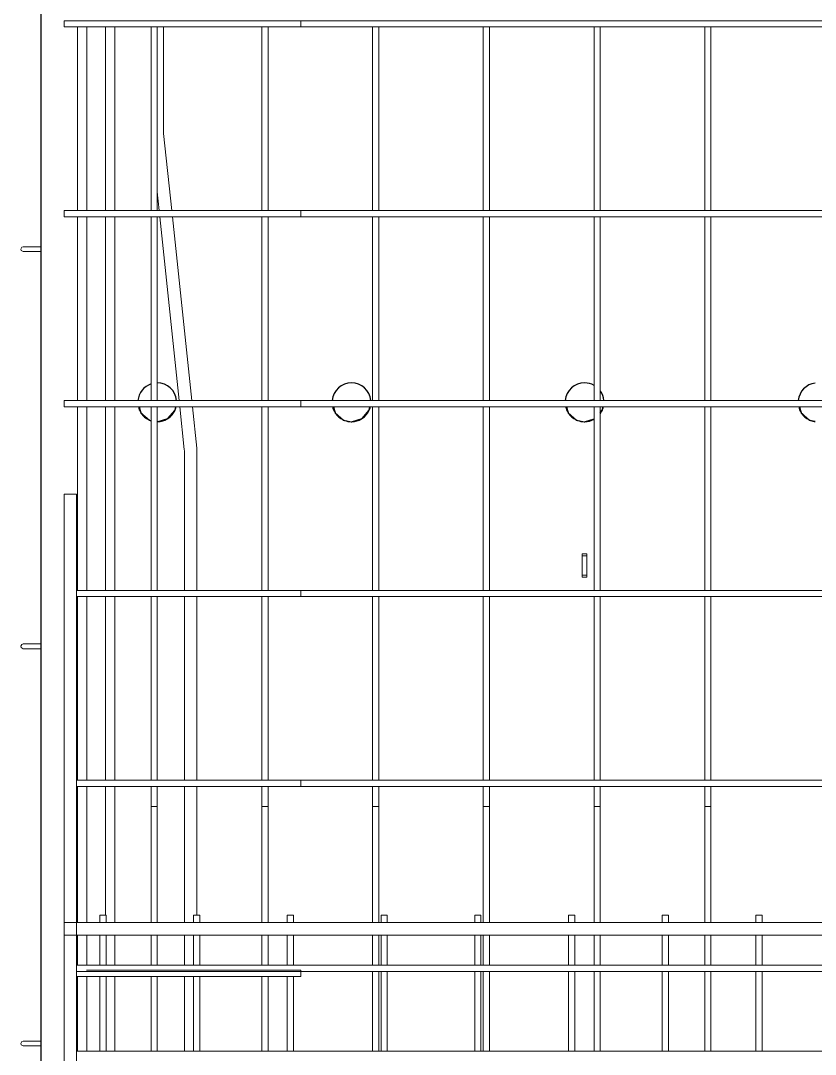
# Model space of a CAD drawing. Header units: millimetres. Extents: x 65464 to 98797, y 2255 to 31386.
# Drawn here: x 66857 to 67880, y 3381 to 4711 of the extents above; entities that cross this region are included whole.
import ezdxf

# ---------------------------------------------------------------- set-up
doc = ezdxf.new("R2010")
doc.units = ezdxf.units.MM
for name, color, linetype, lineweight in [('A-GENM', 13, 'Continuous', 18), ('A-WALL', 113, 'Continuous', 25), ('S-RBAR', 171, 'Continuous', 18)]:
    doc.layers.add(name, color=color, linetype=linetype, lineweight=lineweight)

# ---------------------------------------------------------------- blocks, each defined once
blk = doc.blocks.new('loopbox down bent - Wire Loop-602462-Elevation Front')
at = {"layer": 'A-GENM'}
for p, q in [((66857.2, 3905.8), (66858, 3905.8)), ((66883, 3908.8), (66881.5, 3908.8)), ((66881.5, 3902.7), (66883, 3902.7))]:
    blk.add_line(p, q, dxfattribs=at)
at = {"layer": 'A-GENM', "flags": 128}
for points in [[(66857.3, 3905.8), (66858.7, 3908.3), (66860.3, 3908.8)], [(66860.3, 3902.7), (66857.8, 3904.1), (66857.3, 3905.8)], [(66881.5, 3908.8), (66869.6, 3908.8), (66861.6, 3908.8), (66860.3, 3908.8)], [(66860.3, 3908.8), (66864.3, 3908.8), (66874.5, 3908.8), (66881.5, 3908.8)], [(66881.5, 3902.7), (66869.6, 3902.7), (66861.6, 3902.7), (66860.3, 3902.7)], [(66860.3, 3902.7), (66864.3, 3902.7), (66874.5, 3902.7), (66881.5, 3902.7)]]:
    blk.add_lwpolyline(points, dxfattribs=at)
blk = doc.blocks.new('RR spread anchor face based - RR-SA-1_4-160-614768-Elevation Front')
at = {"layer": 'A-GENM'}
for p, q in [((67660, 5602.2), (67660, 5604.7)), ((67660, 5604.7), (67666, 5604.7)), ((67660, 5577.2), (67660, 5602.2)), ((67660, 5602.2), (67666, 5602.2)), ((67666, 5604.7), (67666, 5602.2)), ((67666, 5602.2), (67666, 5577.2)), ((67660, 5574.7), (67660, 5577.2)), ((67660, 5577.2), (67666, 5577.2)), ((67666, 5574.7), (67660, 5574.7)), ((67666, 5577.2), (67666, 5574.7))]:
    blk.add_line(p, q, dxfattribs=at)

msp = doc.modelspace()

# ---------------------------------------------------------------- linework, layer by layer
at = {"layer": 'A-WALL'}
for p, q in [((66883.04259, 6199.75), (66883.04259, 3269.75)), ((67583.04259, 4194.75), (67595.21964, 4198.35085))]:
    msp.add_line(p, q, dxfattribs=at)
at = {"layer": 'A-WALL', "flags": 128}
for points in [[(67009.70614, 4214.12433), (67012.06318, 4206.15352), (67022.83173, 4196.9303), (67025.04742, 4196.45719)], [(67033.04742, 4194.75143), (67046.63907, 4198.77059), (67055.86228, 4209.53915), (67056.84135, 4214.12433)], [(67259.70614, 4214.12433), (67262.06318, 4206.15352), (67272.83173, 4196.9303), (67283.04259, 4194.75)], [(67283.04259, 4194.75), (67296.63907, 4198.77059), (67305.86228, 4209.53915), (67306.84135, 4214.12433)], [(67559.70614, 4214.12433), (67562.06318, 4206.15352), (67572.83173, 4196.9303), (67583.04259, 4194.75)], [(67603.21964, 4206.45373), (67605.86228, 4209.53915), (67606.84135, 4214.12433)], [(67859.70614, 4214.12433), (67862.06318, 4206.15352), (67872.83173, 4196.9303), (67879.946, 4195.41121)]]:
    msp.add_lwpolyline(points, dxfattribs=at)
at = {"layer": 'A-WALL'}
for centre, start, end in [((67033.04259, 4219.75), 108.79304797, 174.49578054), ((67033.04259, 4219.75), 5.50421946, 89.98878216), ((67283.04259, 4219.75), 90, 174.49578054), ((67283.04259, 4219.75), 5.50421946, 90), ((67583.04259, 4219.75), 90, 174.49578054), ((67583.04259, 4219.75), 60.80341247, 90), ((67883.04259, 4219.75), 97.17856811, 174.49578054), ((67583.04259, 4219.75), 5.50421946, 35.56353201), ((67033.04259, 4219.75), 193.0415564, 211.93425252), ((67033.04259, 4219.75), 212.3286712, 213.89064593), ((67033.04259, 4219.75), 214.92559471, 244.10811664), ((67033.04259, 4219.75), 304.89123079, 334.13098747), ((67033.04259, 4219.75), 334.77405349, 338.15580516), ((67033.04259, 4219.75), 338.70968858, 346.9584436), ((67283.04259, 4219.75), 193.0415564, 211.93425252), ((67283.04259, 4219.75), 212.3286712, 213.89064593), ((67283.04259, 4219.75), 214.92559471, 244.10811664), ((67283.04259, 4219.75), 304.89123079, 334.13098747), ((67283.04259, 4219.75), 334.77405349, 338.15580516), ((67283.04259, 4219.75), 338.70968858, 346.9584436), ((67583.04259, 4219.75), 193.0415564, 211.93425252), ((67583.04259, 4219.75), 212.3286712, 213.89064593), ((67583.04259, 4219.75), 214.92559471, 244.10811664), ((67583.04259, 4219.75), 324.43646799, 334.13098747), ((67583.04259, 4219.75), 334.77405349, 338.15580516), ((67583.04259, 4219.75), 338.70968858, 346.9584436), ((67883.04259, 4219.75), 193.0415564, 211.93425252), ((67883.04259, 4219.75), 212.3286712, 213.89064593), ((67883.04259, 4219.75), 214.92559471, 244.10811664), ((67033.04259, 4219.75), 244.79692431, 247.80596728), ((67033.04259, 4219.75), 249.05952645, 251.20695203), ((67033.04259, 4219.75), 270.72615516, 301.81579347), ((67033.04259, 4219.75), 302.44713025, 303.92500985), ((67283.04259, 4219.75), 244.79692431, 247.80596728), ((67283.04259, 4219.75), 249.05952645, 268.56839784), ((67283.04259, 4219.75), 270.72615516, 301.81579347), ((67283.04259, 4219.75), 302.44713025, 303.92500985), ((67583.04259, 4219.75), 244.79692431, 247.80596728), ((67583.04259, 4219.75), 249.05952645, 268.56839784), ((67583.04259, 4219.75), 270.72615516, 299.19658753), ((67883.04259, 4219.75), 244.79692431, 247.80596728), ((67883.04259, 4219.75), 249.05952645, 262.82143189)]:
    msp.add_arc(centre, 25, start, end, dxfattribs=at)
at = {"layer": 'S-RBAR'}
for p, q in [((68853.04259, 4710.90028), (66913.04259, 4710.90028)), ((66913.04259, 4710.90028), (66913.04259, 4702.90028)), ((66942.04259, 4710.90028), (67218.04259, 4710.90028)), ((67218.04259, 4702.90028), (67218.04259, 4710.90028)), ((68853.04259, 4702.90028), (66913.04259, 4702.90028)), ((66930.25559, 4466.5123), (66930.25559, 4702.90028)), ((66942.04259, 4702.90028), (67218.04259, 4702.90028)), ((66942.25559, 4466.5123), (66942.25559, 4702.90028)), ((66966.50559, 4466.5123), (66966.50559, 4702.90028)), ((66978.50559, 4466.5123), (66978.50559, 4702.90028)), ((67025.04742, 4466.5123), (67025.04742, 4702.90028)), ((67033.04742, 4466.5123), (67033.04742, 4702.90028)), ((67041.04259, 4702.90028), (67041.04259, 4569.16564)), ((67167.59048, 4466.5123), (67167.59048, 4702.90028)), ((67175.59048, 4466.5123), (67175.59048, 4702.90028)), ((67310.13353, 4466.5123), (67310.13353, 4702.90028)), ((67318.13353, 4466.5123), (67318.13353, 4702.90028)), ((67452.67659, 4466.5123), (67452.67659, 4702.90028)), ((67460.67659, 4466.5123), (67460.67659, 4702.90028)), ((67595.21964, 4466.5123), (67595.21964, 4702.90028)), ((67603.21964, 4466.5123), (67603.21964, 4702.90028)), ((67737.76269, 4466.5123), (67737.76269, 4702.90028)), ((67745.76269, 4466.5123), (67745.76269, 4702.90028)), ((67041.21788, 4565.82073), (67051.65562, 4466.5123)), ((67033.04742, 4490.48911), (67035.56749, 4466.5123)), ((68853.04259, 4466.5123), (66913.04259, 4466.5123)), ((66913.04259, 4466.5123), (66913.04259, 4458.5123)), ((68853.04259, 4458.5123), (66913.04259, 4458.5123)), ((66930.25559, 4222.12433), (66930.25559, 4458.5123)), ((66942.04259, 4466.5123), (67218.04259, 4466.5123)), ((66942.04259, 4458.5123), (67218.04259, 4458.5123)), ((66942.25559, 4222.12433), (66942.25559, 4458.5123)), ((66966.50559, 4222.12433), (66966.50559, 4458.5123)), ((66978.50559, 4222.12433), (66978.50559, 4458.5123)), ((67025.04742, 4222.12433), (67025.04742, 4458.5123)), ((67033.04742, 4222.12433), (67033.04742, 4458.5123)), ((67036.40832, 4458.5123), (67061.2537, 4222.12433)), ((67052.49645, 4458.5123), (67077.34183, 4222.12433)), ((67167.59048, 4222.12433), (67167.59048, 4458.5123)), ((67175.59048, 4222.12433), (67175.59048, 4458.5123)), ((67218.04259, 4458.5123), (67218.04259, 4466.5123)), ((67310.13353, 4222.12433), (67310.13353, 4458.5123)), ((67318.13353, 4222.12433), (67318.13353, 4458.5123)), ((67452.67659, 4222.12433), (67452.67659, 4458.5123)), ((67460.67659, 4222.12433), (67460.67659, 4458.5123)), ((67595.21964, 4222.12433), (67595.21964, 4458.5123)), ((67603.21964, 4222.12433), (67603.21964, 4458.5123)), ((67737.76269, 4222.12433), (67737.76269, 4458.5123)), ((67745.76269, 4222.12433), (67745.76269, 4458.5123)), ((68853.04259, 4222.12433), (66913.04259, 4222.12433)), ((66913.04259, 4222.12433), (66913.04259, 4214.12433)), ((66942.04259, 4222.12433), (67218.04259, 4222.12433)), ((67218.04259, 4214.12433), (67218.04259, 4222.12433)), ((68853.04259, 4214.12433), (66913.04259, 4214.12433)), ((66930.25559, 3977.73635), (66930.25559, 4214.12433)), ((66942.04259, 4214.12433), (67218.04259, 4214.12433)), ((66942.25559, 3977.73635), (66942.25559, 4214.12433)), ((66966.50559, 3977.73635), (66966.50559, 4214.12433)), ((66978.50559, 3977.73635), (66978.50559, 4214.12433)), ((67025.04742, 3977.73635), (67025.04742, 4214.12433)), ((67033.04742, 3977.73635), (67033.04742, 4214.12433)), ((67062.09453, 4214.12433), (67067.86729, 4159.20025)), ((67078.18267, 4214.12433), (67083.77964, 4160.87271)), ((67167.59048, 3977.73635), (67167.59048, 4214.12433)), ((67175.59048, 3977.73635), (67175.59048, 4214.12433)), ((67310.13353, 3977.73635), (67310.13353, 4214.12433)), ((67318.13353, 3977.73635), (67318.13353, 4214.12433)), ((67452.67659, 3977.73635), (67452.67659, 4214.12433)), ((67460.67659, 3977.73635), (67460.67659, 4214.12433)), ((67595.21964, 3977.73635), (67595.21964, 4214.12433)), ((67603.21964, 3977.73635), (67603.21964, 4214.12433)), ((67737.76269, 3977.73635), (67737.76269, 4214.12433)), ((67745.76269, 3977.73635), (67745.76269, 4214.12433)), ((67068.04259, 4155.85534), (67068.04259, 3977.73635)), ((67084.04259, 4155.85534), (67084.04259, 3977.73635)), ((66913.04259, 4101.72075), (66913.04259, 3372)), ((66913.04259, 4101.72075), (66929.04259, 4101.72075)), ((66929.04259, 4101.72075), (66929.04259, 3372)), ((68853.04259, 3977.73635), (66929.04259, 3977.73635)), ((66942.04259, 3977.73635), (67218.04259, 3977.73635)), ((67218.04259, 3969.73635), (67218.04259, 3977.73635)), ((68853.04259, 3969.73635), (66929.04259, 3969.73635)), ((66930.25559, 3733.34838), (66930.25559, 3969.73635)), ((66942.04259, 3969.73635), (67218.04259, 3969.73635)), ((66942.25559, 3733.34838), (66942.25559, 3969.73635)), ((66966.50559, 3733.34838), (66966.50559, 3969.73635)), ((66978.50559, 3733.34838), (66978.50559, 3969.73635)), ((67025.04742, 3733.34838), (67025.04742, 3969.73635)), ((67033.04742, 3733.34838), (67033.04742, 3969.73635)), ((67068.04259, 3969.73635), (67068.04259, 3733.34838)), ((67084.04259, 3969.73635), (67084.04259, 3733.34838)), ((67167.59048, 3733.34838), (67167.59048, 3969.73635)), ((67175.59048, 3733.34838), (67175.59048, 3969.73635)), ((67310.13353, 3733.34838), (67310.13353, 3969.73635)), ((67318.13353, 3733.34838), (67318.13353, 3969.73635)), ((67452.67659, 3733.34838), (67452.67659, 3969.73635)), ((67460.67659, 3733.34838), (67460.67659, 3969.73635)), ((67595.21964, 3733.34838), (67595.21964, 3969.73635)), ((67603.21964, 3733.34838), (67603.21964, 3969.73635)), ((67737.76269, 3733.34838), (67737.76269, 3969.73635)), ((67745.76269, 3733.34838), (67745.76269, 3969.73635)), ((68853.04259, 3733.34838), (66929.04259, 3733.34838)), ((68853.04259, 3725.34838), (66929.04259, 3725.34838)), ((66930.25559, 3550.17372), (66930.25559, 3725.34838)), ((66942.04259, 3733.34838), (67218.04259, 3733.34838)), ((66942.04259, 3725.34838), (67218.04259, 3725.34838)), ((66942.25559, 3550.17372), (66942.25559, 3725.34838)), ((66966.50559, 3559.75), (66966.50559, 3725.34838)), ((66978.50559, 3550.17372), (66978.50559, 3725.34838)), ((67025.04742, 3550.17372), (67025.04742, 3725.34838)), ((67033.04742, 3550.17372), (67033.04742, 3725.34838)), ((67068.04259, 3725.34838), (67068.04259, 3550.17372)), ((67084.04259, 3725.34838), (67084.04259, 3559.75)), ((67167.59048, 3550.17372), (67167.59048, 3725.34838)), ((67175.59048, 3550.17372), (67175.59048, 3725.34838)), ((67218.04259, 3725.34838), (67218.04259, 3733.34838)), ((67310.13353, 3550.17372), (67310.13353, 3725.34838)), ((67318.13353, 3550.17372), (67318.13353, 3725.34838)), ((67452.67659, 3550.17372), (67452.67659, 3725.34838)), ((67460.67659, 3550.17372), (67460.67659, 3725.34838)), ((67595.21964, 3550.17372), (67595.21964, 3725.34838)), ((67603.21964, 3550.17372), (67603.21964, 3725.34838)), ((67737.76269, 3550.17372), (67737.76269, 3725.34838)), ((67745.76269, 3550.17372), (67745.76269, 3725.34838)), ((67025.04742, 3699.75), (67025.04742, 3550.17372)), ((67025.04742, 3699.75), (67033.04742, 3699.75)), ((67033.04742, 3699.75), (67033.04742, 3550.17372)), ((67167.59048, 3699.75), (67167.59048, 3550.17372)), ((67167.59048, 3699.75), (67175.59048, 3699.75)), ((67175.59048, 3699.75), (67175.59048, 3550.17372)), ((67310.13353, 3699.75), (67310.13353, 3550.17372)), ((67310.13353, 3699.75), (67318.13353, 3699.75)), ((67318.13353, 3699.75), (67318.13353, 3550.17372)), ((67452.67659, 3699.75), (67452.67659, 3550.17372)), ((67452.67659, 3699.75), (67460.67659, 3699.75)), ((67460.67659, 3699.75), (67460.67659, 3550.17372)), ((67595.21964, 3699.75), (67595.21964, 3550.17372)), ((67595.21964, 3699.75), (67603.21964, 3699.75)), ((67603.21964, 3699.75), (67603.21964, 3550.17372)), ((67737.76269, 3699.75), (67737.76269, 3550.17372)), ((67737.76269, 3699.75), (67745.76269, 3699.75)), ((67745.76269, 3699.75), (67745.76269, 3550.17372)), ((66967.04259, 3559.75), (66959.04259, 3559.75)), ((66959.04259, 3550.17372), (66959.04259, 3559.75)), ((66967.04259, 3550.17372), (66967.04259, 3559.75)), ((67087.70925, 3559.75), (67079.70925, 3559.75)), ((67079.70925, 3550.17372), (67079.70925, 3559.75)), ((67087.70925, 3550.17372), (67087.70925, 3559.75)), ((67208.37592, 3559.75), (67200.37592, 3559.75)), ((67200.37592, 3550.17372), (67200.37592, 3559.75)), ((67208.37592, 3550.17372), (67208.37592, 3559.75)), ((67329.04259, 3559.75), (67321.04259, 3559.75)), ((67321.04259, 3550.17372), (67321.04259, 3559.75)), ((67329.04259, 3550.17372), (67329.04259, 3559.75)), ((67449.70925, 3559.75), (67441.70925, 3559.75)), ((67441.70925, 3550.17372), (67441.70925, 3559.75)), ((67449.70925, 3550.17372), (67449.70925, 3559.75)), ((67570.37592, 3559.75), (67562.37592, 3559.75)), ((67562.37592, 3550.17372), (67562.37592, 3559.75)), ((67570.37592, 3550.17372), (67570.37592, 3559.75)), ((67691.04259, 3559.75), (67683.04259, 3559.75)), ((67683.04259, 3550.17372), (67683.04259, 3559.75)), ((67691.04259, 3550.17372), (67691.04259, 3559.75)), ((67811.70925, 3559.75), (67803.70925, 3559.75)), ((67803.70925, 3550.17372), (67803.70925, 3559.75)), ((67811.70925, 3550.17372), (67811.70925, 3559.75)), ((66913.04259, 3550.17372), (70613.04259, 3550.17372)), ((66913.04259, 3534.17372), (66913.04259, 3550.17372)), ((66913.04259, 3534.17372), (70613.04259, 3534.17372)), ((66930.25559, 3495.42529), (66930.25559, 3534.17372)), ((66942.25559, 3495.42529), (66942.25559, 3534.17372)), ((66959.04259, 3495.42529), (66959.04259, 3534.17372)), ((66959.04259, 3534.17372), (66959.04259, 3495.42529)), ((66967.04259, 3495.42529), (66967.04259, 3534.17372)), ((66967.04259, 3534.17372), (66967.04259, 3495.42529)), ((66978.50559, 3495.42529), (66978.50559, 3534.17372)), ((67025.04742, 3495.42529), (67025.04742, 3534.17372)), ((67025.04742, 3534.17372), (67025.04742, 3495.42529)), ((67033.04742, 3495.42529), (67033.04742, 3534.17372)), ((67033.04742, 3534.17372), (67033.04742, 3495.42529)), ((67068.04259, 3534.17372), (67068.04259, 3495.42529)), ((67079.70925, 3495.42529), (67079.70925, 3534.17372)), ((67079.70925, 3534.17372), (67079.70925, 3495.42529)), ((67087.70925, 3495.42529), (67087.70925, 3534.17372)), ((67087.70925, 3534.17372), (67087.70925, 3495.42529)), ((67167.59048, 3495.42529), (67167.59048, 3534.17372)), ((67167.59048, 3534.17372), (67167.59048, 3495.42529)), ((67175.59048, 3495.42529), (67175.59048, 3534.17372)), ((67175.59048, 3534.17372), (67175.59048, 3495.42529)), ((67200.37592, 3495.42529), (67200.37592, 3534.17372)), ((67200.37592, 3534.17372), (67200.37592, 3495.42529)), ((67208.37592, 3495.42529), (67208.37592, 3534.17372)), ((67208.37592, 3534.17372), (67208.37592, 3495.42529)), ((67310.13353, 3495.42529), (67310.13353, 3534.17372)), ((67310.13353, 3534.17372), (67310.13353, 3495.42529)), ((67318.13353, 3495.42529), (67318.13353, 3534.17372)), ((67318.13353, 3534.17372), (67318.13353, 3495.42529)), ((67321.04259, 3495.42529), (67321.04259, 3534.17372)), ((67321.04259, 3534.17372), (67321.04259, 3495.42529)), ((67329.04259, 3495.42529), (67329.04259, 3534.17372)), ((67329.04259, 3534.17372), (67329.04259, 3495.42529)), ((67441.70925, 3495.42529), (67441.70925, 3534.17372)), ((67441.70925, 3534.17372), (67441.70925, 3495.42529)), ((67449.70925, 3495.42529), (67449.70925, 3534.17372)), ((67449.70925, 3534.17372), (67449.70925, 3495.42529)), ((67452.67659, 3495.42529), (67452.67659, 3534.17372)), ((67452.67659, 3534.17372), (67452.67659, 3495.42529)), ((67460.67659, 3495.42529), (67460.67659, 3534.17372)), ((67460.67659, 3534.17372), (67460.67659, 3495.42529)), ((67562.37592, 3495.42529), (67562.37592, 3534.17372)), ((67562.37592, 3534.17372), (67562.37592, 3495.42529)), ((67570.37592, 3495.42529), (67570.37592, 3534.17372)), ((67570.37592, 3534.17372), (67570.37592, 3495.42529)), ((67595.21964, 3495.42529), (67595.21964, 3534.17372)), ((67595.21964, 3534.17372), (67595.21964, 3495.42529)), ((67603.21964, 3495.42529), (67603.21964, 3534.17372)), ((67603.21964, 3534.17372), (67603.21964, 3495.42529)), ((67683.04259, 3495.42529), (67683.04259, 3534.17372)), ((67683.04259, 3534.17372), (67683.04259, 3495.42529)), ((67691.04259, 3495.42529), (67691.04259, 3534.17372)), ((67691.04259, 3534.17372), (67691.04259, 3495.42529)), ((67737.76269, 3495.42529), (67737.76269, 3534.17372)), ((67737.76269, 3534.17372), (67737.76269, 3495.42529)), ((67745.76269, 3495.42529), (67745.76269, 3534.17372)), ((67745.76269, 3534.17372), (67745.76269, 3495.42529)), ((67803.70925, 3495.42529), (67803.70925, 3534.17372)), ((67803.70925, 3534.17372), (67803.70925, 3495.42529)), ((67811.70925, 3495.42529), (67811.70925, 3534.17372)), ((67811.70925, 3534.17372), (67811.70925, 3495.42529)), ((66929.04259, 3495.42529), (70597.04259, 3495.42529)), ((66929.04259, 3487.42529), (70597.04259, 3487.42529)), ((66942.04259, 3488.96041), (67218.04259, 3488.96041)), ((67218.04259, 3480.96041), (67218.04259, 3488.96041)), ((67310.13353, 3384.68772), (67310.13353, 3487.42529)), ((67310.13353, 3487.42529), (67310.13353, 3384.68772)), ((67318.13353, 3384.68772), (67318.13353, 3487.42529)), ((67318.13353, 3487.42529), (67318.13353, 3384.68772)), ((67321.04259, 3384.68772), (67321.04259, 3487.42529)), ((67321.04259, 3487.42529), (67321.04259, 3384.68772)), ((67329.04259, 3384.68772), (67329.04259, 3487.42529)), ((67329.04259, 3487.42529), (67329.04259, 3384.68772)), ((67441.70925, 3384.68772), (67441.70925, 3487.42529)), ((67441.70925, 3487.42529), (67441.70925, 3384.68772)), ((67449.70925, 3384.68772), (67449.70925, 3487.42529)), ((67449.70925, 3487.42529), (67449.70925, 3384.68772)), ((67452.67659, 3384.68772), (67452.67659, 3487.42529)), ((67452.67659, 3487.42529), (67452.67659, 3384.68772)), ((67460.67659, 3384.68772), (67460.67659, 3487.42529)), ((67460.67659, 3487.42529), (67460.67659, 3384.68772)), ((67562.37592, 3384.68772), (67562.37592, 3487.42529)), ((67562.37592, 3487.42529), (67562.37592, 3384.68772)), ((67570.37592, 3384.68772), (67570.37592, 3487.42529)), ((67570.37592, 3487.42529), (67570.37592, 3384.68772)), ((67595.21964, 3384.68772), (67595.21964, 3487.42529)), ((67595.21964, 3487.42529), (67595.21964, 3384.68772)), ((67603.21964, 3384.68772), (67603.21964, 3487.42529)), ((67603.21964, 3487.42529), (67603.21964, 3384.68772)), ((67683.04259, 3384.68772), (67683.04259, 3487.42529)), ((67683.04259, 3487.42529), (67683.04259, 3384.68772)), ((67691.04259, 3384.68772), (67691.04259, 3487.42529)), ((67691.04259, 3487.42529), (67691.04259, 3384.68772)), ((67737.76269, 3384.68772), (67737.76269, 3487.42529)), ((67737.76269, 3487.42529), (67737.76269, 3384.68772)), ((67745.76269, 3384.68772), (67745.76269, 3487.42529)), ((67745.76269, 3487.42529), (67745.76269, 3384.68772)), ((67803.70925, 3384.68772), (67803.70925, 3487.42529)), ((67803.70925, 3487.42529), (67803.70925, 3384.68772)), ((67811.70925, 3384.68772), (67811.70925, 3487.42529)), ((67811.70925, 3487.42529), (67811.70925, 3384.68772)), ((66942.04259, 3480.96041), (66928.82532, 3480.96041)), ((66930.25559, 3384.68772), (66930.25559, 3480.96041)), ((66942.04259, 3480.96041), (67218.04259, 3480.96041)), ((66942.25559, 3384.68772), (66942.25559, 3480.96041)), ((66959.04259, 3384.68772), (66959.04259, 3480.96041)), ((66959.04259, 3480.96041), (66959.04259, 3384.68772)), ((66967.04259, 3384.68772), (66967.04259, 3480.96041)), ((66967.04259, 3480.96041), (66967.04259, 3384.68772)), ((66978.50559, 3384.68772), (66978.50559, 3480.96041)), ((67025.04742, 3384.68772), (67025.04742, 3480.96041)), ((67025.04742, 3480.96041), (67025.04742, 3384.68772)), ((67033.04742, 3384.68772), (67033.04742, 3480.96041)), ((67033.04742, 3480.96041), (67033.04742, 3384.68772)), ((67068.04259, 3480.96041), (67068.04259, 3384.68772)), ((67079.70925, 3384.68772), (67079.70925, 3480.96041)), ((67079.70925, 3480.96041), (67079.70925, 3384.68772)), ((67087.70925, 3384.68772), (67087.70925, 3480.96041)), ((67087.70925, 3480.96041), (67087.70925, 3384.68772)), ((67167.59048, 3384.68772), (67167.59048, 3480.96041)), ((67167.59048, 3480.96041), (67167.59048, 3384.68772)), ((67175.59048, 3384.68772), (67175.59048, 3480.96041)), ((67175.59048, 3480.96041), (67175.59048, 3384.68772)), ((67200.37592, 3384.68772), (67200.37592, 3480.96041)), ((67200.37592, 3480.96041), (67200.37592, 3384.68772)), ((67208.37592, 3384.68772), (67208.37592, 3480.96041)), ((67208.37592, 3480.96041), (67208.37592, 3384.68772)), ((66929.04259, 3384.68772), (70597.04259, 3384.68772))]:
    msp.add_line(p, q, dxfattribs=at)
for centre, radius, start, end in [((67073.04259, 4569.16564), 32, 180, 186), ((67036.04259, 4155.85534), 32, 360, 6), ((67036.04259, 4155.85534), 48, 0, 6)]:
    msp.add_arc(centre, radius, start, end, dxfattribs=at)

# ---------------------------------------------------------------- block references
at = {"layer": 'A-GENM'}
for name, p in [('loopbox down bent - Wire Loop-602462-Elevation Front', (0, 511)), ('RR spread anchor face based - RR-SA-1_4-160-614768-Elevation Front', (-80, -1580)), ('loopbox down bent - Wire Loop-602462-Elevation Front', (0, 0)), ('loopbox down bent - Wire Loop-602462-Elevation Front', (0, -511))]:
    msp.add_blockref(name, p, dxfattribs=at)

doc.saveas('drawing.dxf')
